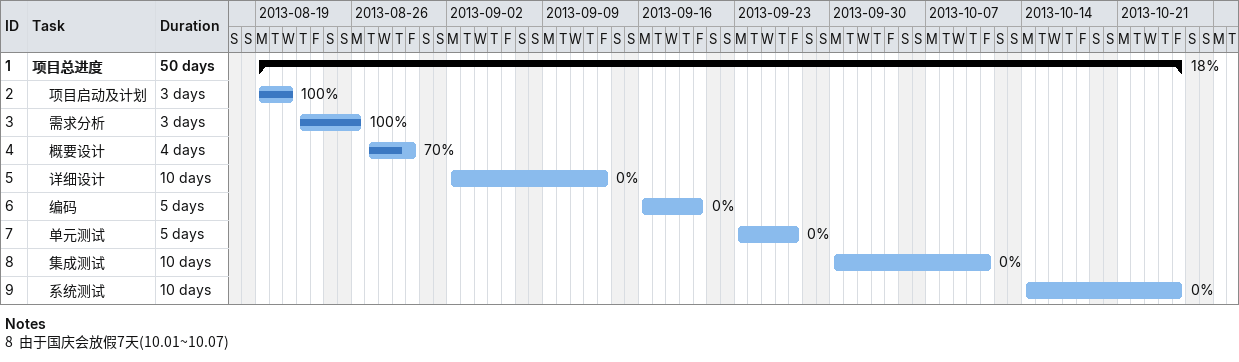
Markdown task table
| ID | Level | Task | Duration | Start | Finish | % complete |
|---|---|---|---|---|---|---|
| 1 | 1 | **项目总进度** | 50d | 2013-08-19 | 2013-10-25 | 18 |
| 2 | 2 | 项目启动及计划 | 3d | 2013-08-19 | 2013-08-21 | 100 |
| 3 | 2 | 需求分析 | 3d | 2013-08-22 | 2013-08-26 | 100 |
| 4 | 2 | 概要设计 | 4d | 2013-08-27 | 2013-08-30 | 70 |
| 5 | 2 | 详细设计 | 10d | 2013-09-02 | 2013-09-13 | 0 |
| 6 | 2 | 编码 | 5d | 2013-09-16 | 2013-09-20 | 0 |
| 7 | 2 | 单元测试 | 5d | 2013-09-23 | 2013-09-27 | 0 |
| 8 | 2 | 集成测试 | 10d | 2013-09-30 | 2013-10-11 | 0 |
| 9 | 2 | 系统测试 | 10d | 2013-10-14 | 2013-10-25 | 0 |

Notes
- 8: 由于国庆会放假7天(10.01~10.07)
